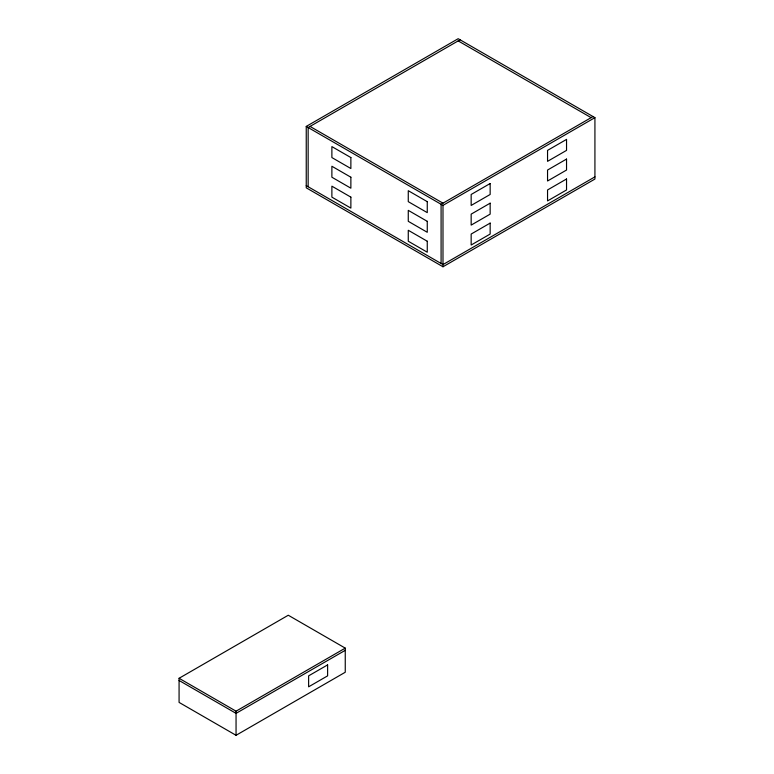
<?xml version="1.0" encoding="UTF-8"?>
<svg xmlns="http://www.w3.org/2000/svg" width="774" height="774" viewBox="0 0 774 774"><rect width="100%" height="100%" fill="white"/><g stroke="black" fill="none" stroke-linecap="round" stroke-linejoin="round"><path stroke-width="1.16" d="M306.243 126.423L458.179 38.7L594.925 117.648L594.925 179.055L442.989 266.769L306.243 187.821L306.243 126.423L442.989 205.371L594.925 117.648M460.085 39.793L308.149 127.517L308.149 186.727M593.029 116.555L441.093 204.268L441.093 263.479M594.925 176.859L442.989 264.582L306.243 185.634M179.075 678.285L288.276 615.233L345.252 648.128L345.252 672.248L236.051 735.3L179.075 702.405L179.075 678.285L236.051 711.18L345.252 648.128M345.252 650.324L236.051 713.367L179.075 680.472M458.179 40.896L591.123 117.648M310.045 126.423L442.989 203.175M442.989 205.371L442.989 266.769M236.051 711.18L236.051 735.3M490.155 183.515L471.163 194.477L471.163 205.439L490.155 194.477L490.155 183.515M566.539 139.407L547.547 150.379L547.547 161.34L566.539 150.379L566.539 139.407M490.155 203.175L471.163 214.137L471.163 225.108L490.155 214.137L490.155 203.175M566.539 159.076L547.547 170.038L547.547 181L566.539 170.038L566.539 159.076M490.155 223.096L471.163 234.058L471.163 245.019L490.155 234.058L490.155 223.096M566.539 178.988L547.547 189.959L547.547 200.921L566.539 189.959L566.539 178.988M327.615 664.895L308.623 675.857L308.623 686.819L327.615 675.857L327.615 664.895M350.874 157.557L331.882 146.596L331.882 157.557L350.874 168.519L350.874 157.557M427.258 201.656L408.266 190.694L408.266 201.656L427.258 212.627L427.258 201.656M350.874 177.217L331.882 166.255L331.882 177.217L350.874 188.188L350.874 177.217M427.258 221.325L408.266 210.354L408.266 221.325L427.258 232.287L427.258 221.325M350.874 197.138L331.882 186.176L331.882 197.138L350.874 208.1L350.874 197.138M427.258 241.236L408.266 230.275L408.266 241.236L427.258 252.208L427.258 241.236"/></g></svg>
